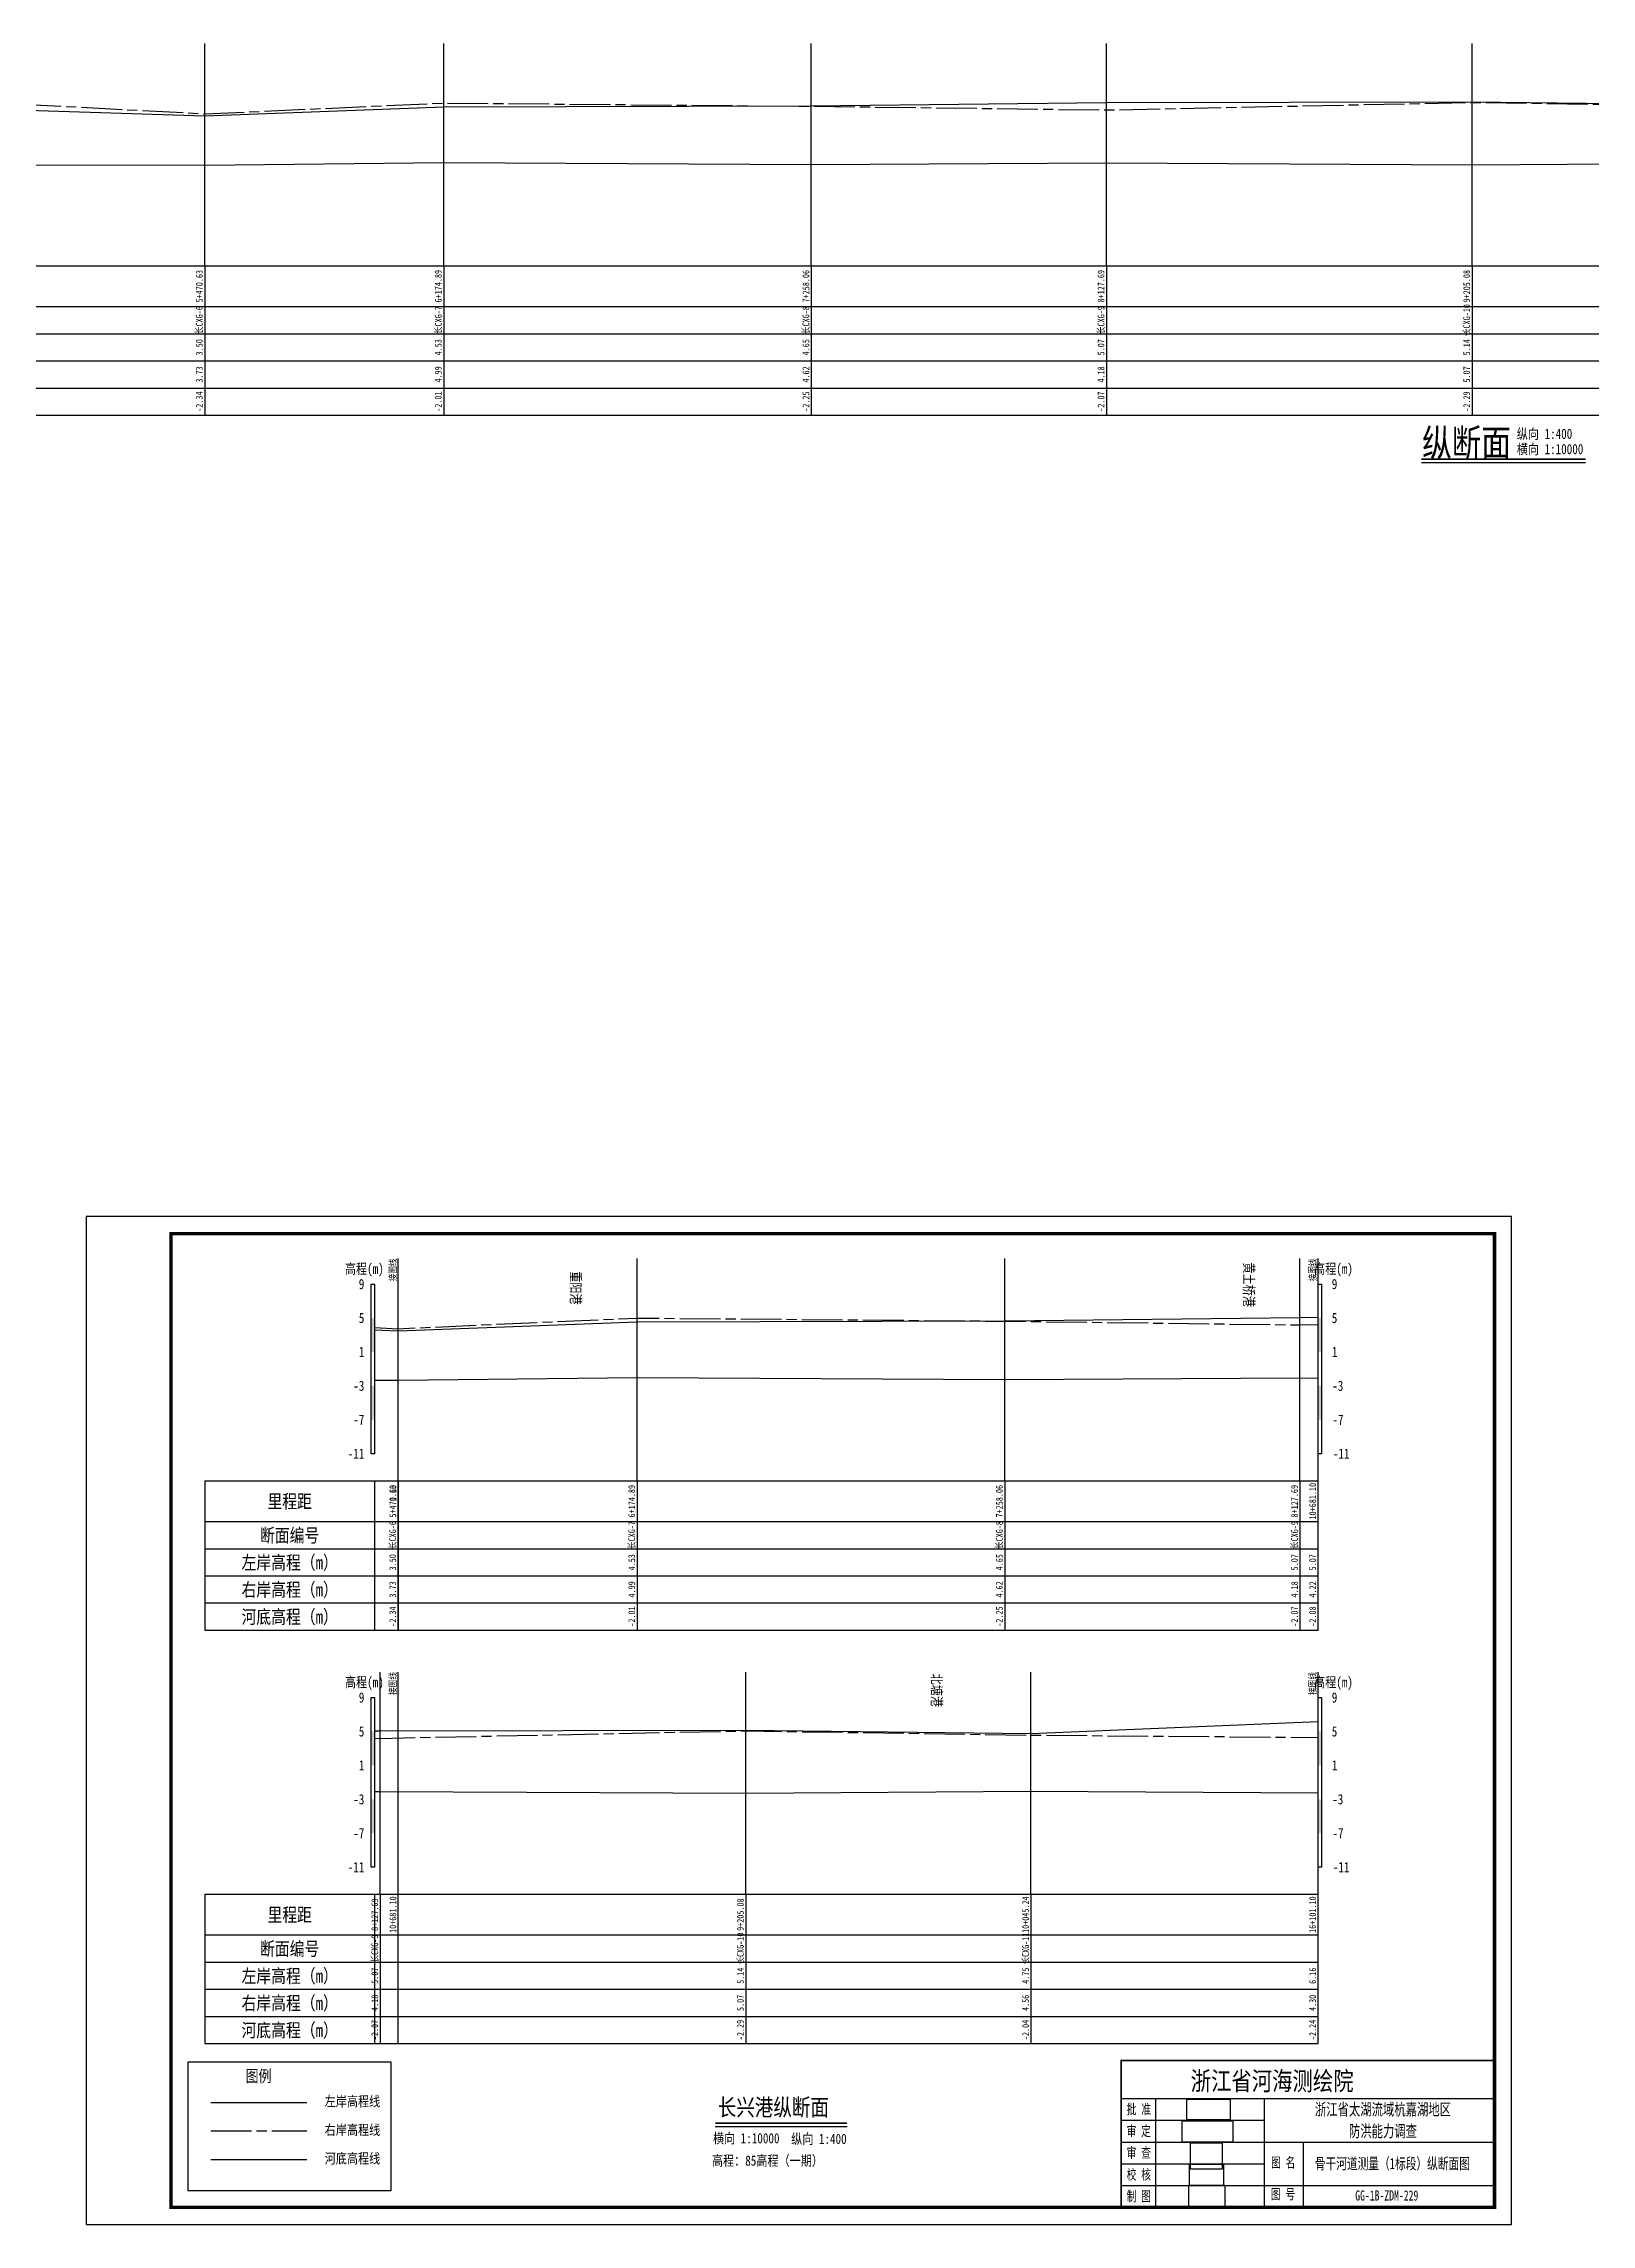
# Model space of a CAD drawing. Extents: x 529382 to 535342, y 3419646 to 3423811.
# Drawn here: x 533968 to 534424, y 3419646 to 3420289 of the extents above; entities that cross this region are included whole.
import ezdxf
from ezdxf.enums import TextEntityAlignment as Align

# ---------------------------------------------------------------- set-up
doc = ezdxf.new("R2010")
doc.units = 0
doc.header["$LTSCALE"] = 0.5
doc.linetypes.add('ACAD_ISO08W100', pattern=[36, 24, -3, 6, -3])
doc.layers.get('0').update_dxf_attribs({"linetype": 'CONTINUOUS'})
for name, color, linetype, lineweight in [('00右岸断面线', 5, 'ACAD_ISO08W100', 30), ('00左岸断面线', 6, 'CONTINUOUS', 30), ('00河底高程', 2, 'CONTINUOUS', 30), ('xxxx', 6, 'CONTINUOUS', 30)]:
    doc.layers.add(name, color=color, linetype=linetype, lineweight=lineweight)
for name, color, linetype in [('tab', 9, 'CONTINUOUS'), ('TEXT', 7, 'CONTINUOUS'), ('zdm1', 2, 'CONTINUOUS'), ('zh', 9, 'CONTINUOUS'), ('图框', 7, 'CONTINUOUS'), ('标注', 7, 'CONTINUOUS'), ('高程标尺', 3, 'CONTINUOUS')]:
    doc.layers.add(name, color=color, linetype=linetype)
doc.styles.add('HZ', font='fangsong_GB2312.ttf', dxfattribs={"width": 0.8})
doc.styles.add('tk2', font='fangsong_GB2312.ttf', dxfattribs={"width": 0.8})
doc.styles.add('交叉标注', font='fangsong_GB2312.ttf', dxfattribs={"width": 0.8})
picture_1 = doc.add_image_def('image1.tif', size_in_pixel=(413, 175))
picture_2 = doc.add_image_def('image2.tif', size_in_pixel=(364, 223))
picture_3 = doc.add_image_def('image3.tif', size_in_pixel=(379, 181))
picture_4 = doc.add_image_def('image4.tif', size_in_pixel=(244, 153))
picture_5 = doc.add_image_def('image5.tif', size_in_pixel=(332, 273))

# ---------------------------------------------------------------- blocks, each defined once
blk = doc.blocks.new('A$C0B9647FD')
at = {"lineweight": 100, "const_width": 0.5}
blk.add_lwpolyline([(0, 43.28), (-110, 43.28), (-110, 0), (0, 0), (0, 43.28)], dxfattribs=at)
at = {"layer": 'TEXT', "color": 0}
for p, q in [((-110, 32.08, 0), (0, 32.08, 0)), ((-99.92, 32.08, 0), (-99.92, 6.42, 0)), ((-67.83, 32.08, 0), (-67.83, 6.42, 0)), ((-110, 25.67, 0), (-67.83, 25.67, 0)), ((-110, 19.25, 0), (-67.83, 19.25, 0)), ((-67.83, 19.25, 0), (0, 19.25, 0)), ((-56.35, 19.25, 0), (-56.35, 0, 0)), ((-110, 12.83, 0), (-67.83, 12.83, 0)), ((-110, 6.42, 0), (0, 6.42, 0)), ((-99.92, 6.42, 0), (-99.92, 0, 0)), ((-67.83, 6.42, 0), (-67.83, 0, 0))]:
    blk.add_line(p, q, dxfattribs=at)
at = {"layer": 'TEXT', "color": 7, "ltscale": 8, "style": 'tk2'}
for tag, p, height, width in [('浙江省水利水电技术咨询中心', (-89.53, 34.51, 0), 5.5, 0.8), ('批准', (-108.38, 27.45, 0), 3, 0.7), ('审定', (-108.38, 21.04, 0), 3, 0.7), ('审 查', (-108.38, 14.62, 0), 3, 0.7), ('图名', (-65.84, 11.75, 0), 3, 0.7), ('校 核', (-108.38, 8.2, 0), 3, 0.7), ('制 图', (-108.38, 1.79, 0), 3, 0.7), ('图号', (-65.89, 2.42, 0), 3, 0.7)]:
    blk.add_attdef(tag, p, '', height=height, dxfattribs=dict(at, width=width))
at = {"layer": 'TEXT', "color": 0, "style": 'tk2', "width": 0.7}
for tag, height, p in [('浙江省太湖流域杭嘉湖地区', 3.5, (-32.86, 28.9, -206.67)), ('防洪能力调查', 3.5, (-32.86, 22.5, -206.67)), ('骨干河道测量（*标段）水系图', 3.3, (-30.1, 12.93, -206.67)), ('HJH-01', 3, (-31.74, 3.53, -206.67))]:
    blk.add_attdef(tag, text='', height=height, dxfattribs=at).set_placement(p, align=Align.MIDDLE_CENTER)
blk = doc.blocks.new('A$C72737839')
at = {"linetype": 'Continuous'}
blk.add_lwpolyline([(59.94, 0), (59.94, 37.85), (0, 37.85)], dxfattribs=at)
at = {"linetype": 'Continuous', "flags": 128}
for points in [[(0, 37.85), (0, 0)], [(0, 0), (59.94, 0)]]:
    blk.add_lwpolyline(points, dxfattribs=at)
at = {"layer": '00右岸断面线', "color": 5, "lineweight": 30}
blk.add_line((6.73, 17.55), (35.02, 17.55), dxfattribs=at)
at = {"layer": '00河底高程', "color": 2, "lineweight": 30}
blk.add_line((6.73, 9.13), (35.02, 9.13), dxfattribs=at)
at = {"layer": 'xxxx', "color": 6, "lineweight": 30}
blk.add_line((6.73, 25.97), (35.02, 25.97), dxfattribs=at)
at = {"layer": 'tab', "color": 0, "style": 'HZ', "width": 0.8}
blk.add_text('图例', height=3.5, dxfattribs=at).set_placement((20.83, 33.8), align=Align.MIDDLE)
at = {"layer": 'zdm1', "linetype": 'Continuous', "style": 'HZ', "width": 0.8}
for s, p in [('左岸高程线', (48.5, 26.33)), ('右岸高程线', (48.5, 17.91)), ('河底高程线', (48.5, 9.49))]:
    blk.add_text(s, height=3, dxfattribs=at).set_placement(p, align=Align.MIDDLE)

msp = doc.modelspace()

# ---------------------------------------------------------------- linework, layer by layer
at = {"layer": '00右岸断面线', "flags": 128}
for points in [[(533494.05, 3420277.14), (533574.86, 3420272.24), (533664.99, 3420280.94), (533755.4, 3420271.81), (533842.79, 3420277.16), (534015.01, 3420268.06), (534085.43, 3420271.21), (534193.75, 3420270.29), (534280.71, 3420269.19), (534388.45, 3420271.41), (534472.47, 3420270.14), (534575.89, 3420269.34), (534675.26, 3420274.74), (534741.55, 3420269.81), (534823.96, 3420267.79), (534950.35, 3420267.11), (535192.08, 3420269.09), (535265.46, 3420269.34), (535341.55, 3420269.91)], [(534065.05, 3419910.37), (534072.01, 3419910), (534142.43, 3419913.15), (534250.75, 3419912.22), (534337.71, 3419911.12), (534343.05, 3419911.23)], [(534065.05, 3419789.29), (534066.71, 3419789.27), (534174.45, 3419791.49), (534258.47, 3419790.22), (534343.05, 3419789.56)]]:
    msp.add_lwpolyline(points, dxfattribs=at)
at = {"layer": '00左岸断面线', "flags": 128}
for points in [[(533494.05, 3420273.16), (533574.86, 3420272.29), (533664.99, 3420279.54), (533755.4, 3420275.61), (533842.79, 3420272.94), (534015.01, 3420267.49), (534085.43, 3420270.06), (534193.75, 3420270.36), (534280.71, 3420271.41), (534388.45, 3420271.59), (534472.47, 3420270.61), (534575.89, 3420274.91), (534675.26, 3420275.69), (534741.55, 3420273.49), (534823.96, 3420269.04), (534950.35, 3420271.29), (535192.08, 3420269.74), (535265.46, 3420268.31), (535341.55, 3420267.56)], [(534065.05, 3419909.64), (534072.01, 3419909.42), (534142.43, 3419912), (534250.75, 3419912.3), (534337.71, 3419913.35), (534343.05, 3419913.36)], [(534065.05, 3419791.47), (534066.71, 3419791.49), (534174.45, 3419791.67), (534258.47, 3419790.69), (534343.05, 3419794.21)]]:
    msp.add_lwpolyline(points, dxfattribs=at)
at = {"layer": '00河底高程', "flags": 128}
for points in [[(533494.05, 3420252.84), (533574.86, 3420249.09), (533664.99, 3420252.51), (533755.4, 3420253.09), (533842.79, 3420253.01), (534015.01, 3420252.89), (534085.43, 3420253.71), (534193.75, 3420253.11), (534280.71, 3420253.56), (534388.45, 3420253.01), (534472.47, 3420253.64), (534575.89, 3420253.04), (534675.26, 3420255.41), (534741.55, 3420253.59), (534823.96, 3420256.06), (534950.35, 3420253.56), (535192.08, 3420253.14), (535265.46, 3420252.84), (535341.55, 3420252.51)], [(534065.05, 3419894.83), (534072.01, 3419894.82), (534142.43, 3419895.65), (534250.75, 3419895.05), (534337.71, 3419895.5), (534343.05, 3419895.47)], [(534065.05, 3419773.63), (534066.71, 3419773.64), (534174.45, 3419773.09), (534258.47, 3419773.72), (534343.05, 3419773.22)]]:
    msp.add_lwpolyline(points, dxfattribs=at)
at = {"layer": 'tab'}
for p, q in [((533432.05, 3420223.24), (535341.55, 3420223.24)), ((534015.01, 3420223.24), (534015.01, 3420179.24)), ((534085.43, 3420223.24), (534085.43, 3420179.24)), ((534193.75, 3420223.24), (534193.75, 3420179.24)), ((534280.71, 3420223.24), (534280.71, 3420179.24)), ((534388.45, 3420223.24), (534388.45, 3420179.24)), ((533432.05, 3420211.24), (535341.55, 3420211.24)), ((533432.05, 3420203.24), (535341.55, 3420203.24)), ((533432.05, 3420195.24), (535341.55, 3420195.24)), ((533432.05, 3420187.24), (535341.55, 3420187.24)), ((533432.05, 3420179.24), (535341.55, 3420179.24)), ((534015.05, 3419865.17), (534343.05, 3419865.17)), ((534015.05, 3419865.17), (534015.05, 3419821.17)), ((534065.05, 3419865.17), (534065.05, 3419821.17)), ((534072.01, 3419865.17), (534072.01, 3419821.17)), ((534072.05, 3419821.17), (534072.05, 3419865.17)), ((534142.43, 3419865.17), (534142.43, 3419821.17)), ((534250.75, 3419865.17), (534250.75, 3419821.17)), ((534337.71, 3419865.17), (534337.71, 3419821.17)), ((534343.05, 3419821.17), (534343.05, 3419865.17)), ((534015.05, 3419853.17), (534343.05, 3419853.17)), ((534015.05, 3419845.17), (534343.05, 3419845.17)), ((534015.05, 3419837.17), (534343.05, 3419837.17)), ((534015.05, 3419829.17), (534343.05, 3419829.17)), ((534015.05, 3419821.17), (534343.05, 3419821.17)), ((534015.05, 3419743.32), (534343.05, 3419743.32)), ((534015.05, 3419743.32), (534015.05, 3419699.32)), ((534065.05, 3419743.32), (534065.05, 3419699.32)), ((534066.71, 3419743.32), (534066.71, 3419699.32)), ((534072.05, 3419699.32), (534072.05, 3419743.32)), ((534174.45, 3419743.32), (534174.45, 3419699.32)), ((534258.47, 3419743.32), (534258.47, 3419699.32)), ((534343.05, 3419699.32), (534343.05, 3419743.32)), ((534015.05, 3419731.32), (534343.05, 3419731.32)), ((534015.05, 3419723.32), (534343.05, 3419723.32)), ((534015.05, 3419715.32), (534343.05, 3419715.32)), ((534015.05, 3419707.32), (534343.05, 3419707.32)), ((534015.05, 3419699.32), (534343.05, 3419699.32))]:
    msp.add_line(p, q, dxfattribs=at)
at = {"layer": 'tab', "color": 9, "const_width": 0.5, "flags": 128}
msp.add_lwpolyline([(534373.52, 3420166.24), (534421.89, 3420166.24)], dxfattribs=at)
at = {"layer": 'tab', "color": 9, "flags": 128}
msp.add_lwpolyline([(534373.52, 3420165.24), (534421.89, 3420165.24)], dxfattribs=at)
at = {"layer": 'zh', "color": 6}
for p, q in [((534015.01, 3420223.24), (534015.01, 3420288.74)), ((534085.43, 3420223.24), (534085.43, 3420288.74)), ((534193.75, 3420223.24), (534193.75, 3420288.74)), ((534280.71, 3420223.24), (534280.71, 3420288.74)), ((534388.45, 3420223.24), (534388.45, 3420288.74)), ((534072.01, 3419865.17), (534072.01, 3419930.67)), ((534142.43, 3419865.17), (534142.43, 3419930.67)), ((534250.75, 3419865.17), (534250.75, 3419930.67)), ((534337.71, 3419865.17), (534337.71, 3419930.67)), ((534066.71, 3419743.32), (534066.71, 3419808.82)), ((534174.45, 3419743.32), (534174.45, 3419808.82)), ((534258.47, 3419743.32), (534258.47, 3419808.82))]:
    msp.add_line(p, q, dxfattribs=at)
at = {"layer": 'zh'}
for p, q in [((534072.05, 3419865.17), (534072.05, 3419930.67)), ((534343.05, 3419865.17), (534343.05, 3419930.67)), ((534072.05, 3419743.32), (534072.05, 3419808.82)), ((534343.05, 3419743.32), (534343.05, 3419808.82))]:
    msp.add_line(p, q, dxfattribs=at)
at = {"layer": '图框', "flags": 128}
msp.add_lwpolyline([(533980.05, 3419646.03), (534400.05, 3419646.03), (534400.05, 3419943.03), (533980.05, 3419943.03)], close=True, dxfattribs=at)
at = {"layer": '图框', "const_width": 1, "flags": 128}
msp.add_lwpolyline([(534005.05, 3419651.03), (534395.05, 3419651.03), (534395.05, 3419938.03), (534005.05, 3419938.03)], close=True, dxfattribs=at)
at = {"layer": '图框', "color": 0, "const_width": 0.5, "flags": 128}
msp.add_lwpolyline([(534165.46, 3419675.9), (534204.31, 3419675.9)], dxfattribs=at)
at = {"layer": '图框', "color": 0, "flags": 128}
msp.add_lwpolyline([(534165.46, 3419674.9), (534204.31, 3419674.9)], dxfattribs=at)
at = {"layer": '高程标尺', "flags": 128}
for points in [[(534064.05, 3419873.17), (534064.05, 3419923.17), (534065.05, 3419923.17), (534065.05, 3419873.17)], [(534343.05, 3419873.17), (534343.05, 3419923.17), (534344.05, 3419923.17), (534344.05, 3419873.17)], [(534064.05, 3419751.32), (534064.05, 3419801.32), (534065.05, 3419801.32), (534065.05, 3419751.32)], [(534343.05, 3419751.32), (534343.05, 3419801.32), (534344.05, 3419801.32), (534344.05, 3419751.32)]]:
    msp.add_lwpolyline(points, close=True, dxfattribs=at)
at = {"layer": '高程标尺'}
for points in [[(534064.05, 3419903.17), (534065.05, 3419903.17), (534064.05, 3419913.17), (534065.05, 3419913.17)], [(534343.05, 3419903.17), (534344.05, 3419903.17), (534343.05, 3419913.17), (534344.05, 3419913.17)], [(534064.05, 3419883.17), (534065.05, 3419883.17), (534064.05, 3419893.17), (534065.05, 3419893.17)], [(534343.05, 3419883.17), (534344.05, 3419883.17), (534343.05, 3419893.17), (534344.05, 3419893.17)], [(534064.05, 3419781.32), (534065.05, 3419781.32), (534064.05, 3419791.32), (534065.05, 3419791.32)], [(534343.05, 3419781.32), (534344.05, 3419781.32), (534343.05, 3419791.32), (534344.05, 3419791.32)], [(534064.05, 3419761.32), (534065.05, 3419761.32), (534064.05, 3419771.32), (534065.05, 3419771.32)], [(534343.05, 3419761.32), (534344.05, 3419761.32), (534343.05, 3419771.32), (534344.05, 3419771.32)]]:
    msp.add_solid(points, dxfattribs=at)

# ---------------------------------------------------------------- block references
at = {"layer": '图框', "linetype": 'Continuous'}
msp.add_blockref('A$C72737839', (534010.05, 3419656.03), dxfattribs=at)
msp.add_blockref('A$C0B9647FD', (534395.05, 3419651.03), dxfattribs=at).add_auto_attribs({'图号': '图 号', '图名': '图 名', '批准': '批 准', '校 核': '校 核', '审 查': '审 查', '审定': '审 定', '制 图': '制 图', '浙江省水利水电技术咨询中心': '浙江省河海测绘院', 'HJH-01': 'GG-1B-ZDM-229', '骨干河道测量（*标段）水系图': '骨干河道测量（1标段）纵断面图', '浙江省太湖流域杭嘉湖地区': '浙江省太湖流域杭嘉湖地区', '防洪能力调查': '防洪能力调查'})

# ---------------------------------------------------------------- texts
at = {"layer": 'tab', "color": 3, "style": 'HZ', "width": 0.8}
for s, p in [('5+470.63', (534015.01, 3420217.24)), ('6+174.89', (534085.43, 3420217.24)), ('7+258.06', (534193.75, 3420217.24)), ('8+127.69', (534280.71, 3420217.24)), ('9+205.08', (534388.45, 3420217.24)), ('长CXG-6', (534015.01, 3420207.24)), ('长CXG-7', (534085.43, 3420207.24)), ('长CXG-8', (534193.75, 3420207.24)), ('长CXG-9', (534280.71, 3420207.24)), ('长CXG-10', (534388.45, 3420207.24)), ('3.50', (534015.01, 3420199.24)), ('4.53', (534085.43, 3420199.24)), ('4.65', (534193.75, 3420199.24)), ('5.07', (534280.71, 3420199.24)), ('5.14', (534388.45, 3420199.24)), ('3.73', (534015.01, 3420191.24)), ('4.99', (534085.43, 3420191.24)), ('4.62', (534193.75, 3420191.24)), ('4.18', (534280.71, 3420191.24)), ('5.07', (534388.45, 3420191.24)), ('-2.34', (534015.01, 3420183.24)), ('-2.01', (534085.43, 3420183.24)), ('-2.25', (534193.75, 3420183.24)), ('-2.07', (534280.71, 3420183.24)), ('-2.29', (534388.45, 3420183.24)), ('5+470.63', (534072.01, 3419859.17)), ('5+471.10', (534072.05, 3419859.17)), ('6+174.89', (534142.43, 3419859.17)), ('7+258.06', (534250.75, 3419859.17)), ('8+127.69', (534337.71, 3419859.17)), ('10+681.10', (534343.05, 3419859.17)), ('长CXG-6', (534072.01, 3419849.17)), ('长CXG-7', (534142.43, 3419849.17)), ('长CXG-8', (534250.75, 3419849.17)), ('长CXG-9', (534337.71, 3419849.17)), ('3.50', (534072.01, 3419841.17)), ('3.50', (534072.01, 3419841.17)), ('4.53', (534142.43, 3419841.17)), ('4.65', (534250.75, 3419841.17)), ('5.07', (534337.71, 3419841.17)), ('5.07', (534343.05, 3419841.17)), ('3.73', (534072.01, 3419833.17)), ('3.73', (534072.01, 3419833.17)), ('4.99', (534142.43, 3419833.17)), ('4.62', (534250.75, 3419833.17)), ('4.18', (534337.71, 3419833.17)), ('4.22', (534343.05, 3419833.17)), ('-2.34', (534072.01, 3419825.17)), ('-2.34', (534072.01, 3419825.17)), ('-2.01', (534142.43, 3419825.17)), ('-2.25', (534250.75, 3419825.17)), ('-2.07', (534337.71, 3419825.17)), ('-2.08', (534343.05, 3419825.17)), ('8+127.69', (534066.71, 3419737.32)), ('10+681.10', (534072.05, 3419737.32)), ('9+205.08', (534174.45, 3419737.32)), ('10+045.24', (534258.47, 3419737.32)), ('16+101.10', (534343.05, 3419737.32)), ('长CXG-9', (534066.71, 3419727.32)), ('长CXG-10', (534174.45, 3419727.32)), ('长CXG-11', (534258.47, 3419727.32)), ('5.07', (534066.71, 3419719.32)), ('5.07', (534066.71, 3419719.32)), ('5.14', (534174.45, 3419719.32)), ('4.75', (534258.47, 3419719.32)), ('6.16', (534343.05, 3419719.32)), ('4.18', (534066.71, 3419711.32)), ('4.18', (534066.71, 3419711.32)), ('5.07', (534174.45, 3419711.32)), ('4.56', (534258.47, 3419711.32)), ('4.30', (534343.05, 3419711.32)), ('-2.07', (534066.71, 3419703.32)), ('-2.07', (534066.71, 3419703.32)), ('-2.29', (534174.45, 3419703.32)), ('-2.04', (534258.47, 3419703.32)), ('-2.24', (534343.05, 3419703.32))]:
    msp.add_text(s, height=2, rotation=90, dxfattribs=at).set_placement(p, align=Align.BOTTOM_CENTER)
for s, height, p in [('纵断面', 8, (534386.8, 3420171.24)), ('里程距', 3.999, (534040.05, 3419859.17)), ('断面编号', 3.999, (534040.05, 3419849.17)), ('左岸高程（m）', 3.999, (534040.05, 3419841.17)), ('右岸高程（m）', 3.999, (534040.05, 3419833.17)), ('河底高程（m）', 3.999, (534040.05, 3419825.17)), ('里程距', 3.999, (534040.05, 3419737.32)), ('断面编号', 3.999, (534040.05, 3419727.32)), ('左岸高程（m）', 3.999, (534040.05, 3419719.32)), ('右岸高程（m）', 3.999, (534040.05, 3419711.32)), ('河底高程（m）', 3.999, (534040.05, 3419703.32))]:
    msp.add_text(s, height=height, dxfattribs=at).set_placement(p, align=Align.MIDDLE)
for s, p in [('纵向 1:400', (534401.62, 3420172.24)), ('横向 1:10000', (534401.62, 3420167.74))]:
    msp.add_text(s, height=3, dxfattribs=at).set_placement(p)
at = {"layer": 'zh', "color": 3, "style": 'HZ', "width": 0.8}
for p in [(534072.05, 3419930.67), (534343.05, 3419930.67), (534072.05, 3419808.82), (534343.05, 3419808.82)]:
    msp.add_text('接图线', height=2, rotation=90, dxfattribs=at).set_placement(p, align=Align.BOTTOM_RIGHT)
at = {"layer": '图框', "color": 0, "style": 'HZ', "width": 0.8}
msp.add_text('长兴港纵断面', height=5, dxfattribs=at).set_placement((534182.57, 3419680.63), align=Align.MIDDLE)
for s, p in [('横向 1:10000', (534164.77, 3419669.92)), ('纵向 1:400', (534187.82, 3419669.74)), ('高程：85高程（一期）', (534164.46, 3419663.33))]:
    msp.add_text(s, height=3, dxfattribs=at).set_placement(p)
at = {"layer": '标注', "linetype": 'Continuous', "style": '交叉标注', "width": 0.8}
for s, p in [('黄土桥港', (534321.2, 3419929.51)), ('重阳港', (534122.84, 3419926.93)), ('北塘港', (534229.21, 3419808.35))]:
    msp.add_text(s, height=3, rotation=270, dxfattribs=at).set_placement(p)
at = {"layer": '高程标尺', "style": 'HZ', "width": 0.8}
for p in [(534062.05, 3419926.17), (534347.61, 3419926.17), (534062.05, 3419804.32), (534347.61, 3419804.32)]:
    msp.add_text('高程(m)', height=3, dxfattribs=at).set_placement(p, align=Align.CENTER)
for s, p in [('9', (534062.05, 3419923.17)), ('9', (534348.73, 3419923.17)), ('5', (534062.05, 3419913.17)), ('5', (534348.73, 3419913.17)), ('1', (534062.05, 3419903.17)), ('1', (534348.77, 3419903.17)), ('-3', (534062.05, 3419893.17)), ('-3', (534350.5, 3419893.17)), ('-7', (534062.05, 3419883.17)), ('-7', (534350.57, 3419883.17)), ('-11', (534062.05, 3419873.17)), ('-11', (534352.32, 3419873.17)), ('9', (534062.05, 3419801.32)), ('9', (534348.73, 3419801.32)), ('5', (534062.05, 3419791.32)), ('5', (534348.73, 3419791.32)), ('1', (534062.05, 3419781.32)), ('1', (534348.77, 3419781.32)), ('-3', (534062.05, 3419771.32)), ('-3', (534350.5, 3419771.32)), ('-7', (534062.05, 3419761.32)), ('-7', (534350.57, 3419761.32)), ('-11', (534062.05, 3419751.32)), ('-11', (534352.32, 3419751.32))]:
    msp.add_text(s, height=3, dxfattribs=at).set_placement(p, align=Align.MIDDLE_RIGHT)

# ---------------------------------------------------------------- pictures from other files: only their frames are drawn
at = {"linetype": 'Continuous'}
image = msp.add_image(picture_3, insert=(534304.36, 3419676.83), size_in_units=(12.82, 6.12), dxfattribs=at)
image.dxf.flags = 15
image = msp.add_image(picture_1, insert=(534303.07, 3419670.28, 0), size_in_units=(14.89, 6.31), dxfattribs=at)
image.dxf.flags = 15
image = msp.add_image(picture_4, insert=(534305.17, 3419657.48), size_in_units=(10.01, 6.28), dxfattribs=at)
image.dxf.flags = 15
image = msp.add_image(picture_5, insert=(534305.46, 3419662.35), size_in_units=(9.33, 7.67), dxfattribs=at)
image.dxf.flags = 15
image = msp.add_image(picture_2, insert=(534304.99, 3419651.04), size_in_units=(10.62, 6.51), dxfattribs=at)
image.dxf.flags = 15

doc.saveas('drawing.dxf')
